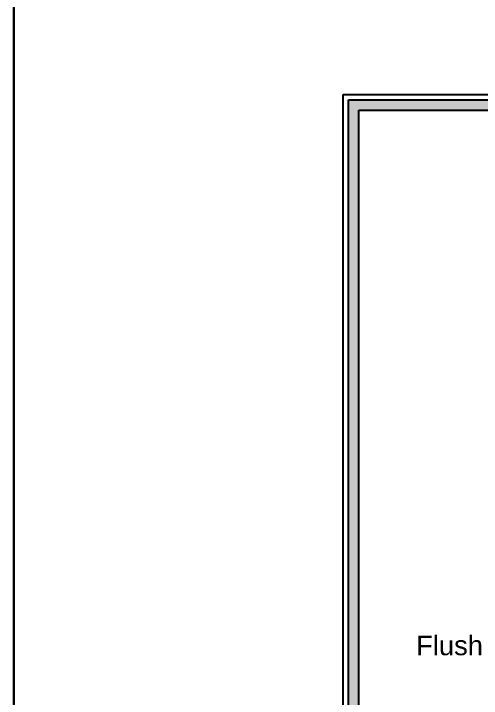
# Model space of a CAD drawing. Header units: millimetres. Extents: x 56222 to 3066687, y -650199 to -121287.
# Drawn here: x 148903 to 148974.7, y -183481.9 to -183376.8 of the extents above; entities that cross this region are included whole.
import ezdxf

# ---------------------------------------------------------------- set-up
doc = ezdxf.new("R2010")
doc.units = ezdxf.units.MM
doc.header["$MEASUREMENT"] = 0
for name, color, linetype, lineweight in [('LABALLING', 1, 'Continuous', 25), ('NAME PLATE', 7, 'Continuous', 25), ('XX~SLAB ( BEAM )~ ( DIM )', 7, 'Continuous', 9)]:
    doc.layers.add(name, color=color, linetype=linetype, lineweight=lineweight)
doc.styles.get("Standard").update_dxf_attribs({"font": 'arial.ttf', "height": 6})

msp = doc.modelspace()

# ---------------------------------------------------------------- hatches: boundary and pattern name
at = {"layer": 'NAME PLATE', "true_color": 0xd39e00}
h = msp.add_hatch(color=42, dxfattribs=at)
h.paths.add_polyline_path([(148954.328, -183552.27), (149184.808, -183552.27), (149184.808, -183390.041), (148954.328, -183390.041)])
h.paths.add_polyline_path([(148955.946, -183550.652), (149183.19, -183550.652), (149183.19, -183391.658), (148955.946, -183391.658)], flags=16)

# ---------------------------------------------------------------- linework, layer by layer
at = {"layer": 'NAME PLATE', "color": 42, "true_color": 0xd39e00, "elevation": -0.5}
for points in [[(148953.519, -183389.232), (149185.617, -183389.232), (149185.617, -183553.078), (148953.519, -183553.078)], [(148954.328, -183390.041), (149184.808, -183390.041), (149184.808, -183552.27), (148954.328, -183552.27)], [(148955.946, -183391.658), (149183.19, -183391.658), (149183.19, -183550.652), (148955.946, -183550.652)]]:
    msp.add_lwpolyline(points, close=True, dxfattribs=at)
at = {"layer": 'XX~SLAB ( BEAM )~ ( DIM )', "color": 85, "lineweight": 30, "true_color": 0x58ba48}
msp.add_lwpolyline([(148903.026, -183116.581), (149991.584, -183116.581), (149991.584, -183637.979), (148903.026, -183637.979)], close=True, dxfattribs=at)

# ---------------------------------------------------------------- texts
at = {"layer": 'LABALLING', "lineweight": 5, "ltscale": 4, "insert": (148964.721, -183472.277, 0.5), "char_height": 3, "attachment_point": 1}
msp.add_mtext('Flush', dxfattribs=at)

doc.saveas('drawing.dxf')
